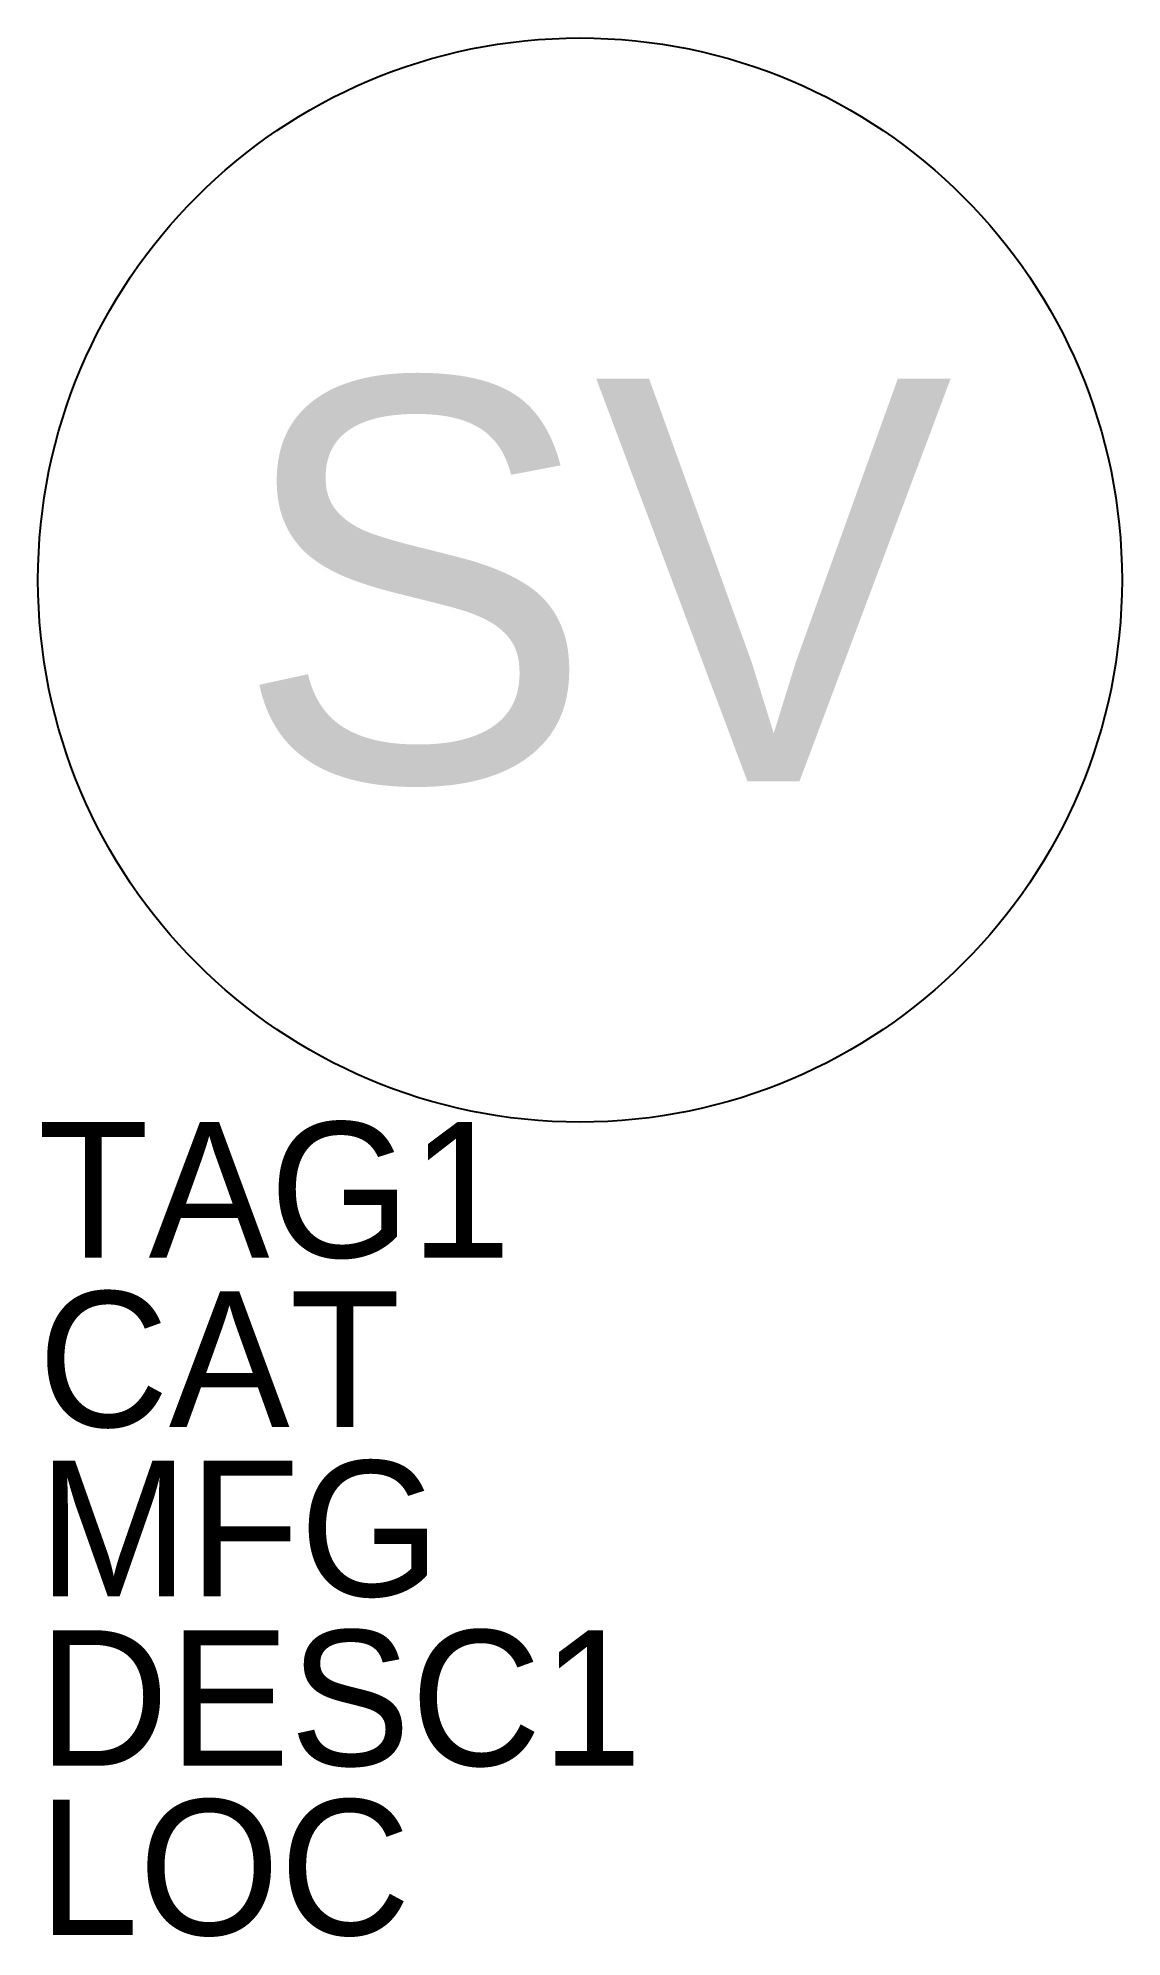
# Model space of a CAD drawing. Extents: x -0.5 to 0.5, y -1.25 to 0.5.
import ezdxf

# ---------------------------------------------------------------- set-up
doc = ezdxf.new("R2010")
doc.units = 0
doc.layers.get('0').update_dxf_attribs({"linetype": 'CONTINUOUS'})

msp = doc.modelspace()

# ---------------------------------------------------------------- linework, layer by layer
msp.add_circle((0, 0), 0.5)

# ---------------------------------------------------------------- texts
for tag, p in [('TAG1', (-0.5, -0.625)), ('CAT', (-0.5, -0.78125)), ('MFG', (-0.5, -0.9375)), ('DESC1', (-0.5, -1.09375)), ('LOC', (-0.5, -1.25))]:
    msp.add_attdef(tag, p, '', height=0.125)
at = {"layer": '0.0'}
msp.add_text('SV', height=0.3713, dxfattribs=at).set_placement((-0.3183, -0.1857))

doc.saveas('drawing.dxf')
